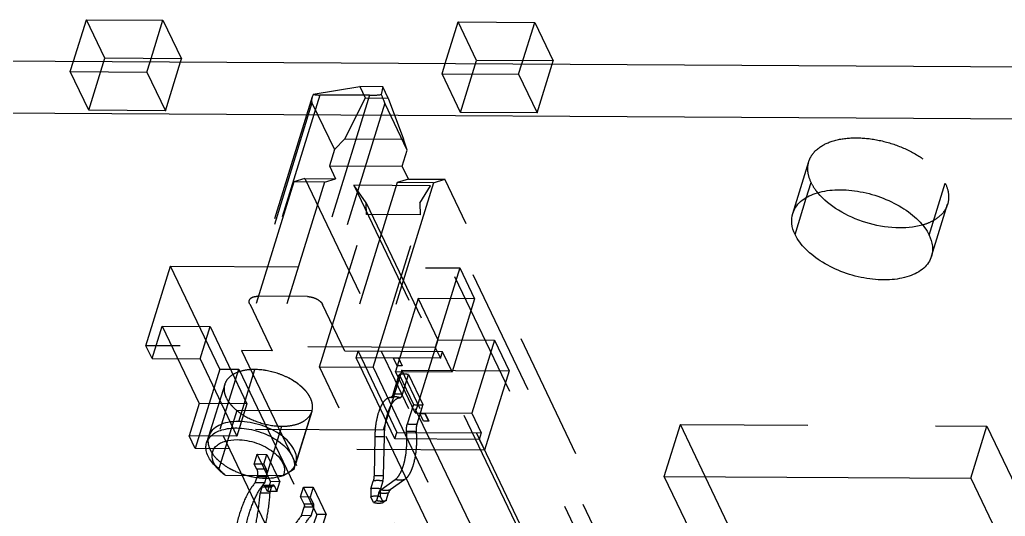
# Model space of a CAD drawing. Header units: millimetres. Extents: x 753 to 1632, y 352 to 973.
# Drawn here: x 1202.77 to 1226.53, y 814.77 to 826.76 of the extents above; entities that cross this region are included whole.
import ezdxf

# ---------------------------------------------------------------- set-up
doc = ezdxf.new("R2010")
doc.units = ezdxf.units.MM
doc.header["$LTSCALE"] = 30.734
doc.linetypes.add('HIDDEN', pattern=[0.2, 0.1, -0.1])
doc.layers.get('0').update_dxf_attribs({"linetype": 'CONTINUOUS'})
doc.layers.add('02___PRT_ALL_AXES', color=7, linetype='CONTINUOUS')
doc.layers.add('DEFAULT_2', color=8, linetype='HIDDEN')

msp = doc.modelspace()

# ---------------------------------------------------------------- linework, layer by layer
at = {"color": 7, "linetype": 'Continuous'}
for p, q in [((1204.06648, 825.7525), (1204.37636, 826.75526)), ((1204.37636, 826.75526), (1206.2238, 826.74427)), ((1205.91392, 825.74151), (1206.2238, 826.74427)), ((1206.2238, 826.74427), (1206.66913, 825.81189)), ((1213.02658, 825.69921), (1213.33645, 826.70196)), ((1213.33645, 826.70196), (1215.18389, 826.69097)), ((1214.87402, 825.68822), (1215.18389, 826.69097)), ((1215.18389, 826.69097), (1215.62923, 825.7586)), ((1153.01796, 826.05614), (1242.24943, 825.52539)), ((1206.64604, 825.73716), (1206.66913, 825.81189)), ((1215.60613, 825.68386), (1215.62923, 825.7586)), ((1211.86497, 818.40664), (1211.7759, 818.59312)), ((1211.7759, 818.59312), (1211.90141, 818.59237)), ((1211.86697, 818.40432), (1211.7779, 818.5908)), ((1211.99047, 818.40589), (1211.86497, 818.40664)), ((1211.98705, 818.40361), (1211.86697, 818.40432)), ((1211.89799, 818.59009), (1211.98705, 818.40361)), ((1211.90141, 818.59237), (1211.99047, 818.40589)), ((1212.50328, 817.07023), (1212.41421, 817.25671)), ((1212.41421, 817.25671), (1212.53972, 817.25596)), ((1212.50528, 817.06792), (1212.41621, 817.25439)), ((1212.41621, 817.25439), (1212.5363, 817.25368)), ((1212.5363, 817.25368), (1212.62536, 817.0672)), ((1212.53972, 817.25596), (1212.62879, 817.06948)), ((1212.62879, 817.06948), (1212.50328, 817.07023)), ((1212.62536, 817.0672), (1212.50528, 817.06792)), ((1207.32403, 816.70125), (1207.27559, 816.54451)), ((1207.44444, 816.032), (1207.55641, 815.90947)), ((1209.38005, 815.90356), (1209.4258, 816.05159)), ((1209.11783, 815.74817), (1207.73533, 815.75639)), ((1230.56979, 792.12459), (1219.29567, 815.72881))]:
    msp.add_line(p, q, dxfattribs=at)
at = {"color": 3, "linetype": 'Continuous'}
for p, q in [((1152.63065, 824.80281), (1241.86212, 824.27207)), ((1230.18248, 790.87127), (1218.30693, 815.73469)), ((1218.30693, 815.73469), (1225.6967, 815.69074)), ((1225.6967, 815.69074), (1237.57225, 790.82731))]:
    msp.add_line(p, q, dxfattribs=at)
at = {"color": 7, "linetype": 'Continuous'}
for points, start_tangent, end_tangent in [([(1207.38678, 816.71669), (1207.6439, 816.85619), (1207.99997, 816.90348)], (0.73289715, 0.68033945), (0.99998231, -0.00594787)), ([(1207.99997, 816.90348), (1208.47112, 816.83373), (1208.91384, 816.64343), (1209.09669, 816.51399), (1209.24126, 816.36993), (1209.38908, 816.06694)], (0.99998231, -0.00594787), (0.14905425, -0.98882902)), ([(1207.44446, 816.03201), (1207.34544, 816.16183), (1207.28303, 816.29373), (1207.25944, 816.4229), (1207.2756, 816.54451)], (-0.6747278, 0.73806666), (0.29504466, 0.95548346)), ([(1207.2756, 816.54451), (1207.31842, 816.63587), (1207.38678, 816.71669)], (0.29504466, 0.95548346), (0.73289715, 0.68033945)), ([(1207.46056, 816.04119), (1207.40584, 816.26306), (1207.43165, 816.36398), (1207.49201, 816.45262), (1207.58446, 816.52537), (1207.70517, 816.57925), (1208.01094, 816.6225)], (-0.48093724, 0.87675502), (0.99998231, -0.00594787)), ([(1208.01094, 816.6225), (1208.47635, 816.54036), (1208.69599, 816.44524), (1208.88536, 816.32242), (1209.03073, 816.18082), (1209.12159, 816.03069), (1209.15134, 815.8829), (1209.11783, 815.74817)], (0.99998231, -0.00594787), (-0.46020178, -0.88781435)), ([(1207.55652, 815.90935), (1207.52841, 815.94179), (1207.46056, 816.04119)], (-0.67473648, 0.73805872), (-0.48093724, 0.87675502)), ([(1209.38908, 816.06694), (1209.39332, 816.0247), (1209.38005, 815.90356)], (0.14905425, -0.98882902), (-0.27141317, -0.96246293)), ([(1207.73533, 815.75639), (1207.68541, 815.79247), (1207.55652, 815.90935)], (-0.82537618, 0.56458318), (-0.67473648, 0.73805872)), ([(1209.38005, 815.90356), (1209.11783, 815.74817)], (-0.85462305, -0.51924891), (-0.86725449, -0.4978651))]:
    msp.add_spline(points, degree=3, dxfattribs=dict(at, start_tangent=start_tangent, end_tangent=end_tangent))
at = {"layer": '02___PRT_ALL_AXES', "color": 8, "linetype": 'HIDDEN'}
for p, q in [((1221.40386, 822.08031), (1221.79116, 823.33363)), ((1221.72983, 822.44857), (1221.84664, 822.82656)), ((1224.69235, 821.55401), (1225.07966, 822.80733)), ((1224.74783, 821.04694), (1225.13513, 822.30027)), ((1208.04839, 817.06014), (1208.43569, 818.31347)), ((1207.71131, 817.9545), (1207.324, 816.70117)), ((1209.81323, 817.30495), (1209.42593, 816.05163)), ((1208.71943, 815.75053), (1209.08885, 816.94598))]:
    msp.add_line(p, q, dxfattribs=at)
at = {"layer": '02___PRT_ALL_AXES', "color": 7, "linetype": 'Continuous'}
for p, q in [((1221.45933, 821.57324), (1221.72983, 822.44857)), ((1208.70154, 815.69266), (1208.71943, 815.75053))]:
    msp.add_line(p, q, dxfattribs=at)
at = {"layer": '02___PRT_ALL_AXES', "color": 3, "linetype": 'Continuous'}
msp.add_arc((1208.78109, 816.64821), 0.94943, 283.302558, 287.475496, dxfattribs=at)
at = {"layer": '02___PRT_ALL_AXES', "color": 8, "linetype": 'HIDDEN'}
for points, start_tangent, end_tangent in [([(1221.79126, 823.33395), (1221.86319, 823.48491), (1221.97906, 823.61757), (1222.32884, 823.81384), (1222.80244, 823.90129), (1223.34815, 823.87038), (1223.90641, 823.7245), (1224.4163, 823.47955), (1224.82213, 823.16233), (1225.07966, 822.80733)], (0.2957247, 0.95527321), (0.43099323, -0.90235516)), ([(1221.84664, 822.82656), (1221.76912, 823.08818), (1221.79126, 823.33395)], (-0.43099323, 0.90235516), (0.2957247, 0.95527321)), ([(1222.01103, 822.57427), (1221.96207, 822.63673), (1221.84664, 822.82656)], (-0.63829929, 0.76978829), (-0.43099323, 0.90235516)), ([(1225.07966, 822.80733), (1225.15717, 822.54572), (1225.13504, 822.29995)], (0.43099323, -0.90235516), (-0.2957247, -0.95527321)), ([(1225.13504, 822.29995), (1225.05516, 822.1373), (1224.9241, 821.99646), (1224.74597, 821.88206), (1224.52659, 821.79773)], (-0.2957247, -0.95527321), (-0.96119669, -0.27586397)), ([(1208.43569, 818.31347), (1208.17554, 818.2901), (1207.95812, 818.21848), (1207.7996, 818.10384), (1207.71135, 817.95456)], (-0.99998231, 0.00594787), (-0.29533565, -0.95539356)), ([(1209.81319, 817.30488), (1209.82596, 817.46857), (1209.76881, 817.64285), (1209.64546, 817.81627), (1209.46403, 817.97742), (1208.97777, 818.22205), (1208.43569, 818.31347)], (0.29533565, 0.95539356), (-0.99998231, 0.00594787)), ([(1207.71135, 817.95456), (1207.70082, 817.77588), (1207.77274, 817.58585), (1207.92153, 817.39922), (1208.13564, 817.2305)], (-0.29533565, -0.95539356), (0.84133856, -0.54050849)), ([(1208.13564, 817.2305), (1208.59401, 817.02263), (1209.08885, 816.94598)], (0.84133856, -0.54050849), (0.99998231, -0.00594787)), ([(1209.08885, 816.94598), (1209.349, 816.96935), (1209.56642, 817.04097), (1209.72494, 817.15561), (1209.81319, 817.30488)], (0.99998231, -0.00594787), (0.29533565, 0.95539356)), ([(1207.32405, 816.70124), (1207.30769, 816.59343), (1207.30926, 816.5559)], (-0.29533565, -0.95539356), (0.08767575, -0.99614907)), ([(1207.30926, 816.5559), (1207.31518, 816.5132), (1207.35887, 816.38244)], (0.08767575, -0.99614907), (0.43099323, -0.90235516)), ([(1207.35887, 816.38244), (1207.38764, 816.32878), (1207.50952, 816.17086)], (0.43099323, -0.90235516), (0.69166876, -0.72221487)), ([(1207.50952, 816.17086), (1207.57649, 816.10654), (1207.82251, 815.93232)], (0.69166876, -0.72221487), (0.86911059, -0.49461781)), ([(1209.38896, 815.96962), (1209.42588, 816.05156)], (0.51832544, 0.85518346), (0.29533565, 0.95539356)), ([(1207.82251, 815.93232), (1207.93134, 815.87541), (1208.28696, 815.74723)], (0.86911059, -0.49461781), (0.96973182, -0.24417248)), ([(1209.0662, 815.7426), (1209.11273, 815.75875), (1209.23642, 815.81969)], (0.95362461, 0.30099851), (0.84594403, 0.53327169)), ([(1209.23642, 815.81969), (1209.28317, 815.85256), (1209.38896, 815.96962)], (0.84594403, 0.53327169), (0.51832544, 0.85518346))]:
    msp.add_spline(points, degree=3, dxfattribs=dict(at, start_tangent=start_tangent, end_tangent=end_tangent))
at = {"layer": '02___PRT_ALL_AXES', "color": 3, "linetype": 'Continuous'}
for points, start_tangent, end_tangent in [([(1221.40395, 822.08063), (1221.47589, 822.23158), (1221.59175, 822.36425), (1221.94153, 822.56052), (1222.41513, 822.64797), (1222.96085, 822.61706), (1223.5191, 822.47118), (1224.02899, 822.22622), (1224.43482, 821.90901), (1224.69235, 821.55401)], (0.2957247, 0.95527321), (0.43099323, -0.90235516)), ([(1221.45933, 821.57324), (1221.38182, 821.83486), (1221.40395, 822.08063)], (-0.43099323, 0.90235516), (0.2957247, 0.95527321)), ([(1224.74773, 821.04663), (1224.67579, 820.89567), (1224.55993, 820.763), (1224.21015, 820.56673), (1223.73655, 820.47928), (1223.19084, 820.51019), (1222.63258, 820.65608), (1222.12269, 820.90103), (1221.71686, 821.21825), (1221.45933, 821.57324)], (-0.2957247, -0.95527321), (-0.43099323, 0.90235516)), ([(1224.69235, 821.55401), (1224.76987, 821.2924), (1224.74773, 821.04663)], (0.43099323, -0.90235516), (-0.2957247, -0.95527321)), ([(1208.04839, 817.06014), (1207.78823, 817.03678), (1207.57082, 816.96516), (1207.41229, 816.85052), (1207.32405, 816.70124)], (-0.99998231, 0.00594787), (-0.29533565, -0.95539356)), ([(1209.42588, 816.05156), (1209.43866, 816.21524), (1209.3815, 816.38953), (1209.25815, 816.56295), (1209.07672, 816.7241), (1208.59047, 816.96872), (1208.04839, 817.06014)], (0.29533565, 0.95539356), (-0.99998231, 0.00594787)), ([(1208.28696, 815.74723), (1208.39192, 815.72397), (1208.70154, 815.69266)], (0.96973182, -0.24417248), (0.99998231, -0.00594787)), ([(1208.70154, 815.69266), (1208.78005, 815.6943), (1208.99955, 815.72425)], (0.99998231, -0.00594787), (0.97300489, 0.23078449))]:
    msp.add_spline(points, degree=3, dxfattribs=dict(at, start_tangent=start_tangent, end_tangent=end_tangent))
at = {"layer": '02___PRT_ALL_AXES', "color": 7, "linetype": 'Continuous', "start_tangent": (-0.96119669, -0.27586397), "end_tangent": (-0.63829929, 0.76978829)}
msp.add_spline([(1224.52659, 821.79773), (1223.88507, 821.73171), (1223.16825, 821.85939), (1222.50406, 822.15801), (1222.01103, 822.57427)], degree=3, dxfattribs=at)
at = {"layer": 'DEFAULT_2', "color": 8, "linetype": 'HIDDEN'}
for p, q in [((1204.82169, 825.82288), (1204.37636, 826.75526)), ((1213.78178, 825.76958), (1213.33645, 826.70196)), ((1204.43438, 824.56956), (1204.82169, 825.82288)), ((1206.66913, 825.81189), (1204.82169, 825.82288)), ((1213.39448, 824.51626), (1213.78178, 825.76958)), ((1215.62923, 825.7586), (1213.78178, 825.76958)), ((1203.98905, 825.50193), (1204.06648, 825.7525)), ((1205.83649, 825.49095), (1205.91392, 825.74151)), ((1206.28182, 824.55857), (1206.64604, 825.73716)), ((1212.94914, 825.44864), (1213.02658, 825.69921)), ((1214.79659, 825.43765), (1214.87402, 825.68822)), ((1215.24192, 824.50527), (1215.60613, 825.68386)), ((1204.43438, 824.56956), (1203.98905, 825.50193)), ((1203.98905, 825.50193), (1205.83649, 825.49095)), ((1205.83649, 825.49095), (1206.28182, 824.55857)), ((1213.39448, 824.51626), (1212.94914, 825.44864)), ((1212.94914, 825.44864), (1214.79659, 825.43765)), ((1214.79659, 825.43765), (1215.24192, 824.50527)), ((1209.8476, 824.95891), (1210.96748, 825.14202)), ((1210.96748, 825.14202), (1211.09811, 824.86852)), ((1211.52171, 825.13872), (1210.96748, 825.14202)), ((1211.52171, 825.13872), (1211.48527, 824.94917)), ((1211.65235, 824.86522), (1211.52171, 825.13872)), ((1209.82154, 824.89042), (1208.305, 819.98289)), ((1210.00337, 824.93742), (1208.50256, 820.08079)), ((1211.20421, 824.93028), (1209.7034, 820.07365)), ((1211.20421, 824.93028), (1210.00337, 824.93742)), ((1211.09811, 824.86852), (1210.60361, 823.88192)), ((1211.09811, 824.86852), (1211.65235, 824.86522)), ((1211.65235, 824.86522), (1212.02447, 823.87347)), ((1209.81532, 824.75259), (1208.31451, 819.89597)), ((1209.81532, 824.75259), (1210.35566, 823.62131)), ((1211.57039, 824.74215), (1210.06958, 819.88553)), ((1212.11073, 823.61087), (1211.57039, 824.74215)), ((1206.28182, 824.55857), (1204.43438, 824.56956)), ((1215.24192, 824.50527), (1213.39448, 824.51626)), ((1210.60361, 823.88192), (1210.35566, 823.62131)), ((1210.60361, 823.88192), (1212.02447, 823.87347)), ((1212.11073, 823.61087), (1212.02447, 823.87347)), ((1210.35566, 823.62131), (1210.23463, 823.22964)), ((1211.9897, 823.2192), (1212.11073, 823.61087)), ((1210.23463, 823.22964), (1210.38307, 822.91885)), ((1210.23463, 823.22964), (1211.9897, 823.2192)), ((1212.13814, 822.90841), (1211.9897, 823.2192)), ((1209.64409, 822.92325), (1209.37462, 822.84238)), ((1209.64409, 822.92325), (1220.09161, 801.04965)), ((1209.64409, 822.92325), (1210.38307, 822.91885)), ((1210.11359, 822.83798), (1210.38307, 822.91885)), ((1209.37462, 822.84238), (1208.11587, 818.76908)), ((1210.11359, 822.83798), (1208.85485, 818.76468)), ((1210.11359, 822.83798), (1209.37462, 822.84238)), ((1211.86866, 822.82754), (1210.60992, 818.75424)), ((1210.82678, 822.76126), (1216.59979, 810.67452)), ((1211.12034, 822.33813), (1210.82678, 822.76126)), ((1212.67422, 822.75027), (1210.82678, 822.76126)), ((1212.7462, 822.82232), (1211.48745, 818.74902)), ((1212.13814, 822.90841), (1211.86866, 822.82754)), ((1212.7462, 822.82232), (1211.86866, 822.82754)), ((1212.13814, 822.90841), (1213.01568, 822.90319)), ((1212.41355, 822.33044), (1212.67422, 822.75027)), ((1222.9733, 801.18746), (1212.67422, 822.75027)), ((1212.7462, 822.82232), (1213.01568, 822.90319)), ((1218.82728, 810.73565), (1213.01568, 822.90319)), ((1211.13131, 822.05715), (1211.12034, 822.33813)), ((1211.12034, 822.33813), (1216.89335, 810.2514)), ((1212.41355, 822.33044), (1212.42452, 822.04946)), ((1222.5345, 801.14059), (1212.41355, 822.33044)), ((1209.9936, 818.37552), (1211.13131, 822.05715)), ((1212.42452, 822.04946), (1211.13131, 822.05715)), ((1211.28681, 818.36782), (1212.42452, 822.04946)), ((1205.813, 818.88691), (1206.40607, 820.80606)), ((1207.59065, 818.32593), (1206.40607, 820.80606)), ((1206.40607, 820.80606), (1213.38016, 820.76457)), ((1213.38016, 820.76457), (1212.7871, 818.84542)), ((1213.38016, 820.76457), (1213.73643, 820.01867)), ((1209.7034, 820.07365), (1208.50256, 820.08079)), ((1208.31451, 819.89597), (1208.85485, 818.76468)), ((1210.60992, 818.75424), (1210.06958, 819.88553)), ((1212.37394, 820.02678), (1211.82929, 818.26429)), ((1212.37394, 820.02678), (1212.84896, 819.03224)), ((1213.73643, 820.01867), (1212.37394, 820.02678)), ((1213.73643, 820.01867), (1213.19178, 818.25619)), ((1205.96145, 818.57611), (1206.20352, 819.35944)), ((1206.20352, 819.35944), (1207.09418, 817.49468)), ((1206.20352, 819.35944), (1207.35817, 819.35257)), ((1207.1161, 818.56924), (1207.35817, 819.35257)), ((1207.35817, 819.35257), (1208.24883, 817.48781)), ((1205.96145, 818.57611), (1205.813, 818.88691)), ((1212.7871, 818.84542), (1205.813, 818.88691)), ((1212.84896, 819.03224), (1212.30431, 817.26975)), ((1212.84896, 819.03224), (1214.21145, 819.02413)), ((1214.21145, 819.02413), (1213.6668, 817.26165)), ((1214.21145, 819.02413), (1214.56475, 818.28445)), ((1208.11587, 818.76908), (1218.86028, 796.27389)), ((1208.85485, 818.76468), (1208.11587, 818.76908)), ((1211.48745, 818.74902), (1210.60992, 818.75424)), ((1210.87961, 818.59644), (1210.92802, 818.75311)), ((1210.92802, 818.75311), (1211.86322, 816.79512)), ((1212.96021, 818.74102), (1210.92802, 818.75311)), ((1217.4475, 806.27069), (1211.48745, 818.74902)), ((1212.7871, 818.84542), (1212.91179, 818.58436)), ((1212.91179, 818.58436), (1212.96021, 818.74102)), ((1213.19178, 818.25619), (1212.96021, 818.74102)), ((1205.96145, 818.57611), (1207.1161, 818.56924)), ((1207.1161, 818.56924), (1208.00677, 816.70449)), ((1211.81481, 816.63845), (1210.87961, 818.59644)), ((1212.91179, 818.58436), (1210.87961, 818.59644)), ((1207.59065, 818.32593), (1206.99759, 816.40678)), ((1207.59065, 818.32593), (1208.05251, 818.32318)), ((1207.60469, 816.87403), (1208.05251, 818.32318)), ((1208.05251, 818.32318), (1218.3694, 796.72308)), ((1215.7666, 806.28878), (1209.9936, 818.37552)), ((1209.9936, 818.37552), (1211.28681, 818.36782)), ((1211.28681, 818.36782), (1221.28899, 797.4266)), ((1211.97833, 818.29983), (1211.53051, 816.85068)), ((1211.76817, 817.71835), (1211.91469, 818.19249)), ((1212.30431, 817.26975), (1211.82929, 818.26429)), ((1211.82929, 818.26429), (1213.19178, 818.25619)), ((1211.91469, 818.19249), (1212.25906, 817.47149)), ((1217.72461, 806.26904), (1211.97833, 818.29983)), ((1211.97833, 818.29983), (1214.56475, 818.28445)), ((1211.9991, 817.71698), (1212.14562, 818.19111)), ((1212.14562, 818.19111), (1212.48999, 817.47011)), ((1214.56475, 818.28445), (1213.97169, 816.3653)), ((1207.71131, 817.9545), (1207.32403, 816.70125)), ((1207.09418, 817.49468), (1206.85212, 816.71136)), ((1208.24883, 817.48781), (1207.09418, 817.49468)), ((1208.24883, 817.48781), (1208.00677, 816.70449)), ((1211.71305, 817.63713), (1211.65827, 817.62623)), ((1212.25906, 817.47149), (1212.11255, 816.99736)), ((1212.48999, 817.47011), (1212.34348, 816.99598)), ((1208.00566, 817.32431), (1207.56994, 815.91433)), ((1209.81577, 817.31355), (1208.00566, 817.32431)), ((1209.4258, 816.05159), (1209.81577, 817.31355)), ((1212.30431, 817.26975), (1213.6668, 817.26165)), ((1213.6668, 817.26165), (1213.89541, 816.78303)), ((1218.30693, 815.73469), (1218.69423, 816.98802)), ((1219.29567, 815.72881), (1218.69423, 816.98802)), ((1218.69423, 816.98802), (1226.084, 816.94406)), ((1209.00304, 813.94636), (1207.60469, 816.87403)), ((1211.53051, 816.85068), (1207.60469, 816.87403)), ((1212.92885, 813.92301), (1211.53051, 816.85068)), ((1211.81481, 816.63845), (1211.86322, 816.79512)), ((1211.86322, 816.79512), (1213.89541, 816.78303)), ((1213.89541, 816.78303), (1213.84699, 816.62636)), ((1225.6967, 815.69074), (1226.084, 816.94406)), ((1226.084, 816.94406), (1237.95956, 792.08064)), ((1206.99759, 816.40678), (1206.85212, 816.71136)), ((1208.00677, 816.70449), (1206.85212, 816.71136)), ((1211.32878, 816.69185), (1211.31055, 815.75121)), ((1211.54148, 815.74984), (1211.55971, 816.69047)), ((1213.84699, 816.62636), (1211.81481, 816.63845)), ((1213.84699, 816.62636), (1213.97169, 816.3653)), ((1213.97169, 816.3653), (1206.99759, 816.40678)), ((1208.42509, 816.03249), (1208.49771, 816.26749)), ((1208.81241, 815.60861), (1208.49771, 816.26749)), ((1208.49771, 816.26749), (1208.72864, 816.26612)), ((1208.65602, 816.03112), (1208.72864, 816.26612)), ((1208.72864, 816.26612), (1209.04334, 815.60724)), ((1207.56994, 815.91433), (1207.44444, 816.032)), ((1208.48447, 815.90818), (1208.42509, 816.03249)), ((1208.65602, 816.03112), (1208.42509, 816.03249)), ((1208.7154, 815.9068), (1208.65602, 816.03112)), ((1208.7154, 815.9068), (1208.48447, 815.90818)), ((1208.4474, 815.58253), (1208.4916, 815.72554)), ((1208.67833, 815.58115), (1208.4474, 815.58253)), ((1208.72253, 815.72416), (1208.4916, 815.72554)), ((1208.67833, 815.58115), (1208.72253, 815.72416)), ((1208.81241, 815.60861), (1208.73979, 815.37361)), ((1209.04334, 815.60724), (1208.81241, 815.60861)), ((1208.97072, 815.37224), (1209.04334, 815.60724)), ((1211.23425, 815.43675), (1211.29169, 815.62265)), ((1211.52262, 815.62128), (1211.46518, 815.43537)), ((1211.47244, 815.41225), (1211.82152, 815.66021)), ((1212.05245, 815.65884), (1211.70337, 815.41088)), ((1208.61035, 815.4769), (1208.56616, 815.33389)), ((1208.79709, 815.33252), (1208.56616, 815.33389)), ((1208.84128, 815.47553), (1208.61035, 815.4769)), ((1208.64972, 815.52609), (1208.88065, 815.52472)), ((1208.73979, 815.37361), (1208.68042, 815.49793)), ((1208.91135, 815.49656), (1208.68042, 815.49793)), ((1208.97072, 815.37224), (1208.73979, 815.37361)), ((1208.79709, 815.33252), (1208.84128, 815.47553)), ((1208.91135, 815.49656), (1208.97072, 815.37224)), ((1209.54112, 815.23868), (1209.61374, 815.47368)), ((1209.92844, 814.8148), (1209.61374, 815.47368)), ((1209.61374, 815.47368), (1209.84467, 815.47231)), ((1209.84467, 815.47231), (1209.77205, 815.23731)), ((1209.84467, 815.47231), (1210.15937, 814.81343)), ((1211.23425, 815.43675), (1211.23306, 815.24226)), ((1211.42824, 815.33676), (1211.37079, 815.15086)), ((1211.46399, 815.24089), (1211.46518, 815.43537)), ((1211.60172, 815.14949), (1211.65917, 815.33539)), ((1209.62425, 815.06464), (1209.54112, 815.23868)), ((1209.77205, 815.23731), (1209.54112, 815.23868)), ((1209.77205, 815.23731), (1209.85518, 815.06327)), ((1211.29807, 815.10616), (1211.23306, 815.24226)), ((1211.29807, 815.10616), (1211.37079, 815.15086)), ((1211.46399, 815.24089), (1211.529, 815.10478)), ((1211.60172, 815.14949), (1211.529, 815.10478)), ((1209.56343, 814.78872), (1209.62699, 814.99439)), ((1209.85518, 815.06327), (1209.62425, 815.06464)), ((1209.85792, 814.99302), (1209.62699, 814.99439)), ((1209.79436, 814.78735), (1209.85792, 814.99302)), ((1209.79436, 814.78735), (1209.56343, 814.78872)), ((1209.92844, 814.8148), (1209.85582, 814.5798)), ((1210.15937, 814.81343), (1209.92844, 814.8148)), ((1210.08675, 814.57843), (1210.15937, 814.81343))]:
    msp.add_line(p, q, dxfattribs=at)
for centre, radius, start, end in [((1211.81704, 817.30917), 0.34533, 92.329456, 109.282855), ((1211.38715, 808.76215), 7.92991, 89.642864, 90.421762), ((1211.36424, 805.19627), 11.49587, 89.025714, 89.639439), ((1211.36892, 807.82151), 7.92991, 89.642864, 90.421762), ((1211.34601, 804.25563), 11.49587, 89.025714, 89.639439)]:
    msp.add_arc(centre, radius, start, end, dxfattribs=at)
for centre, major_axis, ratio, start_param, end_param in [((1210.2265, 825.18479), (0.39518, 0.4536), 0.31821839, -3.94143932, -3.27847843), ((1210.16629, 824.98993), (0.32144, 0.02571), 0.14250977, -3.02150798, -2.11367254), ((1211.36713, 824.98278), (0.32144, 0.02571), 0.14250977, -2.11367254, -1.20583711), ((1211.42734, 825.17764), (-0.16697, 0.47367), 0.04802013, -4.22605415, -3.56309326), ((1211.49223, 814.9407), (0.37664, -0.21211), 0.62454851, 8.26298178, 8.89862919), ((1211.26983, 815.40634), (0.37664, -0.21211), 0.62454851, -1.16179618, -0.52614877)]:
    msp.add_ellipse(centre, major_axis=major_axis, ratio=ratio, start_param=start_param, end_param=end_param, dxfattribs=at)
for points, start_tangent, end_tangent in [([(1208.30501, 819.98293), (1208.32909, 820.02362), (1208.37232, 820.05489), (1208.43161, 820.07442), (1208.50256, 820.08079)], (0.29566178, 0.95529268), (0.99998231, -0.00594787)), ([(1209.7034, 820.07365), (1209.81624, 820.05882), (1209.92543, 820.01786), (1210.01439, 819.95702), (1210.06958, 819.88553)], (0.99998231, -0.00594787), (0.43099323, -0.90235516)), ([(1208.31451, 819.89597), (1208.30123, 819.94079), (1208.30501, 819.98293)], (-0.43099323, 0.90235516), (0.29566178, 0.95529268)), ([(1208.43569, 818.31347), (1208.1755, 818.29011), (1207.9582, 818.21851), (1207.79962, 818.1039), (1207.71137, 817.95465)], (-0.99998231, 0.00594787), (-0.29548916, -0.95534609)), ([(1209.81577, 817.31355), (1209.8248, 817.47693), (1209.76493, 817.65021), (1209.64004, 817.82217), (1209.45825, 817.98164), (1209.23132, 818.1183), (1208.97399, 818.22328), (1208.43569, 818.31347)], (0.27141317, 0.96246293), (-0.99998231, 0.00594787)), ([(1212.02421, 818.20425), (1211.99526, 818.20364), (1211.91469, 818.19249)], (-0.99998231, 0.00594787), (-0.97218933, -0.23419628)), ([(1212.14562, 818.19111), (1212.11481, 818.1967), (1212.02421, 818.20425)], (-0.97951484, 0.20137201), (-0.99998231, 0.00594787)), ([(1207.71137, 817.95465), (1207.69719, 817.80262), (1207.74384, 817.64073), (1207.84867, 817.47819), (1208.00566, 817.32431)], (-0.29548916, -0.95534609), (0.77603127, -0.63069443)), ([(1211.76817, 817.71835), (1211.74356, 817.66389), (1211.71305, 817.63709)], (-0.29524737, -0.95542084), (-0.94277967, -0.3334164)), ([(1211.76817, 817.71835), (1211.79381, 817.72361), (1211.87769, 817.73012)], (0.97218933, 0.23419628), (0.99998231, -0.00594787)), ([(1211.87769, 817.73012), (1211.90739, 817.72916), (1211.9991, 817.71698)], (0.99998231, -0.00594787), (0.97951484, -0.20137201)), ([(1211.93393, 817.63375), (1211.97001, 817.65635), (1211.98583, 817.68251), (1211.9991, 817.71698)], (0.99922656, 0.03932285), (0.29524737, 0.95542084)), ([(1211.65826, 817.62635), (1211.5333, 817.5225), (1211.47772, 817.42989), (1211.42902, 817.31367), (1211.35798, 817.02518), (1211.32878, 816.69185)], (-0.94296443, -0.3328935), (-0.01937593, -0.99981227)), ([(1211.55971, 816.69047), (1211.59343, 817.05076), (1211.62909, 817.21264), (1211.67573, 817.3545), (1211.73166, 817.47118), (1211.79487, 817.55851), (1211.86314, 817.61336), (1211.93393, 817.63375)], (0.01937593, 0.99981227), (0.99922656, 0.03932285)), ([(1211.803, 817.6542), (1211.65826, 817.62637)], (-0.99922656, -0.03932285), (-0.94303399, -0.33269639)), ([(1211.71305, 817.63708), (1211.73454, 817.64377), (1211.803, 817.6542)], (0.94303399, 0.33269639), (0.99922656, 0.03932285)), ([(1211.93393, 817.63375), (1211.803, 817.65421)], (-0.94030049, 0.34034541), (-0.9992257, -0.03934452)), ([(1212.25906, 817.47149), (1212.28987, 817.4659), (1212.38048, 817.45835)], (0.97951484, -0.20137201), (0.99998231, -0.00594787)), ([(1212.38048, 817.45835), (1212.40943, 817.45896), (1212.48999, 817.47011)], (0.99998231, -0.00594787), (0.97218933, 0.23419628)), ([(1212.09528, 816.81382), (1212.09603, 816.91039), (1212.11255, 816.99736)], (-0.07799764, 0.99695354), (0.29524737, 0.95542084)), ([(1212.23396, 816.98422), (1212.20426, 816.98518), (1212.11255, 816.99736)], (-0.99998231, 0.00594787), (-0.97951484, 0.20137201)), ([(1212.34348, 816.99598), (1212.31784, 816.99073), (1212.23396, 816.98422)], (-0.97218933, -0.23419628), (-0.99998231, 0.00594787)), ([(1212.34348, 816.99598), (1212.32696, 816.90901), (1212.32621, 816.81245)], (-0.29524737, -0.95542084), (0.07799764, -0.99695354)), ([(1211.82152, 815.66021), (1211.88837, 815.72588), (1211.94949, 815.82318), (1212.00259, 815.94854), (1212.04583, 816.0975), (1212.09685, 816.44414), (1212.09528, 816.81382)], (0.81525614, 0.57910053), (-0.07799764, 0.99695354)), ([(1212.32621, 816.81245), (1212.32778, 816.44277), (1212.27676, 816.09613), (1212.23353, 815.94716), (1212.18042, 815.82181), (1212.1193, 815.72451), (1212.05245, 815.65884)], (0.07799764, -0.99695354), (-0.81525614, -0.57910053)), ([(1212.32621, 816.81245), (1212.27485, 816.81597), (1212.09528, 816.81382)], (-0.99558912, 0.09382057), (-0.99811308, -0.06140266)), ([(1207.73533, 815.75639), (1207.56994, 815.91433)], (-0.73991788, 0.6726972), (-0.70955005, 0.70465505)), ([(1208.48447, 815.90818), (1208.49684, 815.8695), (1208.50254, 815.82121), (1208.4916, 815.72554)], (0.43099323, -0.90235516), (-0.29524737, -0.95542084)), ([(1208.72253, 815.72416), (1208.73347, 815.81984), (1208.72777, 815.86812), (1208.7154, 815.9068)], (0.29524737, 0.95542084), (-0.43099323, 0.90235516)), ([(1208.4474, 815.58253), (1208.24174, 815.2712), (1208.0709, 814.83885)], (-0.66828764, -0.74390297), (-0.29524737, -0.95542084)), ([(1208.30183, 814.83748), (1208.47267, 815.26983), (1208.67833, 815.58115)], (0.29524737, 0.95542084), (0.66828764, 0.74390297)), ([(1211.31055, 815.75121), (1211.30882, 815.71664), (1211.29169, 815.62265)], (-0.01937593, -0.99981227), (-0.29524737, -0.95542084)), ([(1211.40121, 815.63442), (1211.37226, 815.63381), (1211.29169, 815.62265)], (-0.99998231, 0.00594787), (-0.97218933, -0.23419628)), ([(1211.52262, 815.62128), (1211.49181, 815.62687), (1211.40121, 815.63442)], (-0.97951484, 0.20137201), (-0.99998231, 0.00594787)), ([(1211.52262, 815.62128), (1211.5302, 815.65017), (1211.54148, 815.74984)], (0.29524737, 0.95542084), (0.01937593, 0.99981227)), ([(1211.93891, 815.6402), (1211.90946, 815.64159), (1211.82152, 815.66021)], (-0.99998231, 0.00594787), (-0.94736271, 0.3201623)), ([(1212.05245, 815.65884), (1211.96811, 815.64124), (1211.93891, 815.6402)], (-0.94398727, -0.32998188), (-0.99998231, 0.00594787)), ([(1208.36779, 814.21727), (1208.49341, 814.7443), (1208.56616, 815.33389)], (0.29524737, 0.95542084), (0.072938, 0.99733648)), ([(1208.79709, 815.33252), (1208.72434, 814.74292), (1208.59872, 814.2159)], (-0.072938, -0.99733648), (-0.29524737, -0.95542084)), ([(1208.61035, 815.4769), (1208.62792, 815.5132), (1208.64967, 815.52609)], (0.29524737, 0.95542084), (0.99999288, -0.00377348)), ([(1208.64967, 815.52609), (1208.65795, 815.52425), (1208.68042, 815.49793)], (0.99999288, -0.00377348), (0.43099323, -0.90235516)), ([(1208.8806, 815.52471), (1208.85885, 815.51182), (1208.84128, 815.47553)], (-0.99999288, 0.00377348), (-0.29524737, -0.95542084)), ([(1208.91135, 815.49656), (1208.90449, 815.50855), (1208.8806, 815.52471)], (-0.43099323, 0.90235516), (-0.99999288, 0.00377348)), ([(1211.34208, 815.44307), (1211.31318, 815.4428), (1211.23424, 815.43675)], (-0.99998231, 0.00594787), (-0.99071644, -0.13594461)), ([(1211.46518, 815.43537), (1211.43371, 815.43858), (1211.34208, 815.44307)], (-0.99346233, 0.11416038), (-0.99998231, 0.00594787)), ([(1211.42824, 815.33676), (1211.44808, 815.38364), (1211.47244, 815.41225)], (0.29524737, 0.95542084), (0.81525614, 0.57910053)), ([(1211.54966, 815.32362), (1211.51996, 815.32458), (1211.42824, 815.33676)], (-0.99998231, 0.00594787), (-0.97951484, 0.20137201)), ([(1211.58983, 815.39224), (1211.56039, 815.39363), (1211.47244, 815.41225)], (-0.99998231, 0.00594787), (-0.94736271, 0.3201623)), ([(1211.65917, 815.33539), (1211.63354, 815.33014), (1211.54966, 815.32362)], (-0.97218933, -0.23419628), (-0.99998231, 0.00594787)), ([(1211.70337, 815.41088), (1211.61904, 815.39328), (1211.58983, 815.39224)], (-0.94398727, -0.32998188), (-0.99998231, 0.00594787)), ([(1211.70337, 815.41088), (1211.67901, 815.38227), (1211.65917, 815.33539)], (-0.81525614, -0.57910053), (-0.29524737, -0.95542084)), ([(1211.49052, 815.13227), (1211.46087, 815.13358), (1211.37079, 815.15086)], (-0.99998231, 0.00594787), (-0.95748326, 0.28848882)), ([(1211.60172, 815.14949), (1211.57543, 815.14188), (1211.49052, 815.13227)], (-0.94738868, -0.32008543), (-0.99998231, 0.00594787)), ([(1208.0709, 814.83885), (1207.93723, 814.26536), (1207.866, 813.62198)], (-0.29524737, -0.95542084), (-0.05710629, -0.9983681)), ([(1208.09693, 813.62061), (1208.16816, 814.26399), (1208.30183, 814.83748)], (0.05710629, 0.9983681), (0.29524737, 0.95542084)), ([(1209.62425, 815.06464), (1209.6312, 815.03119), (1209.62699, 814.99439)], (0.43099323, -0.90235516), (-0.29524737, -0.95542084)), ([(1209.85792, 814.99302), (1209.86213, 815.02982), (1209.85518, 815.06327)], (0.29524737, 0.95542084), (-0.43099323, 0.90235516)), ([(1209.56343, 814.78872), (1209.35777, 814.4774), (1209.18692, 814.04505)], (-0.66828764, -0.74390297), (-0.29524737, -0.95542084)), ([(1209.41785, 814.04367), (1209.5887, 814.47602), (1209.79436, 814.78735)], (0.29524737, 0.95542084), (0.66828764, 0.74390297))]:
    msp.add_spline(points, degree=3, dxfattribs=dict(at, start_tangent=start_tangent, end_tangent=end_tangent))

doc.saveas('drawing.dxf')
